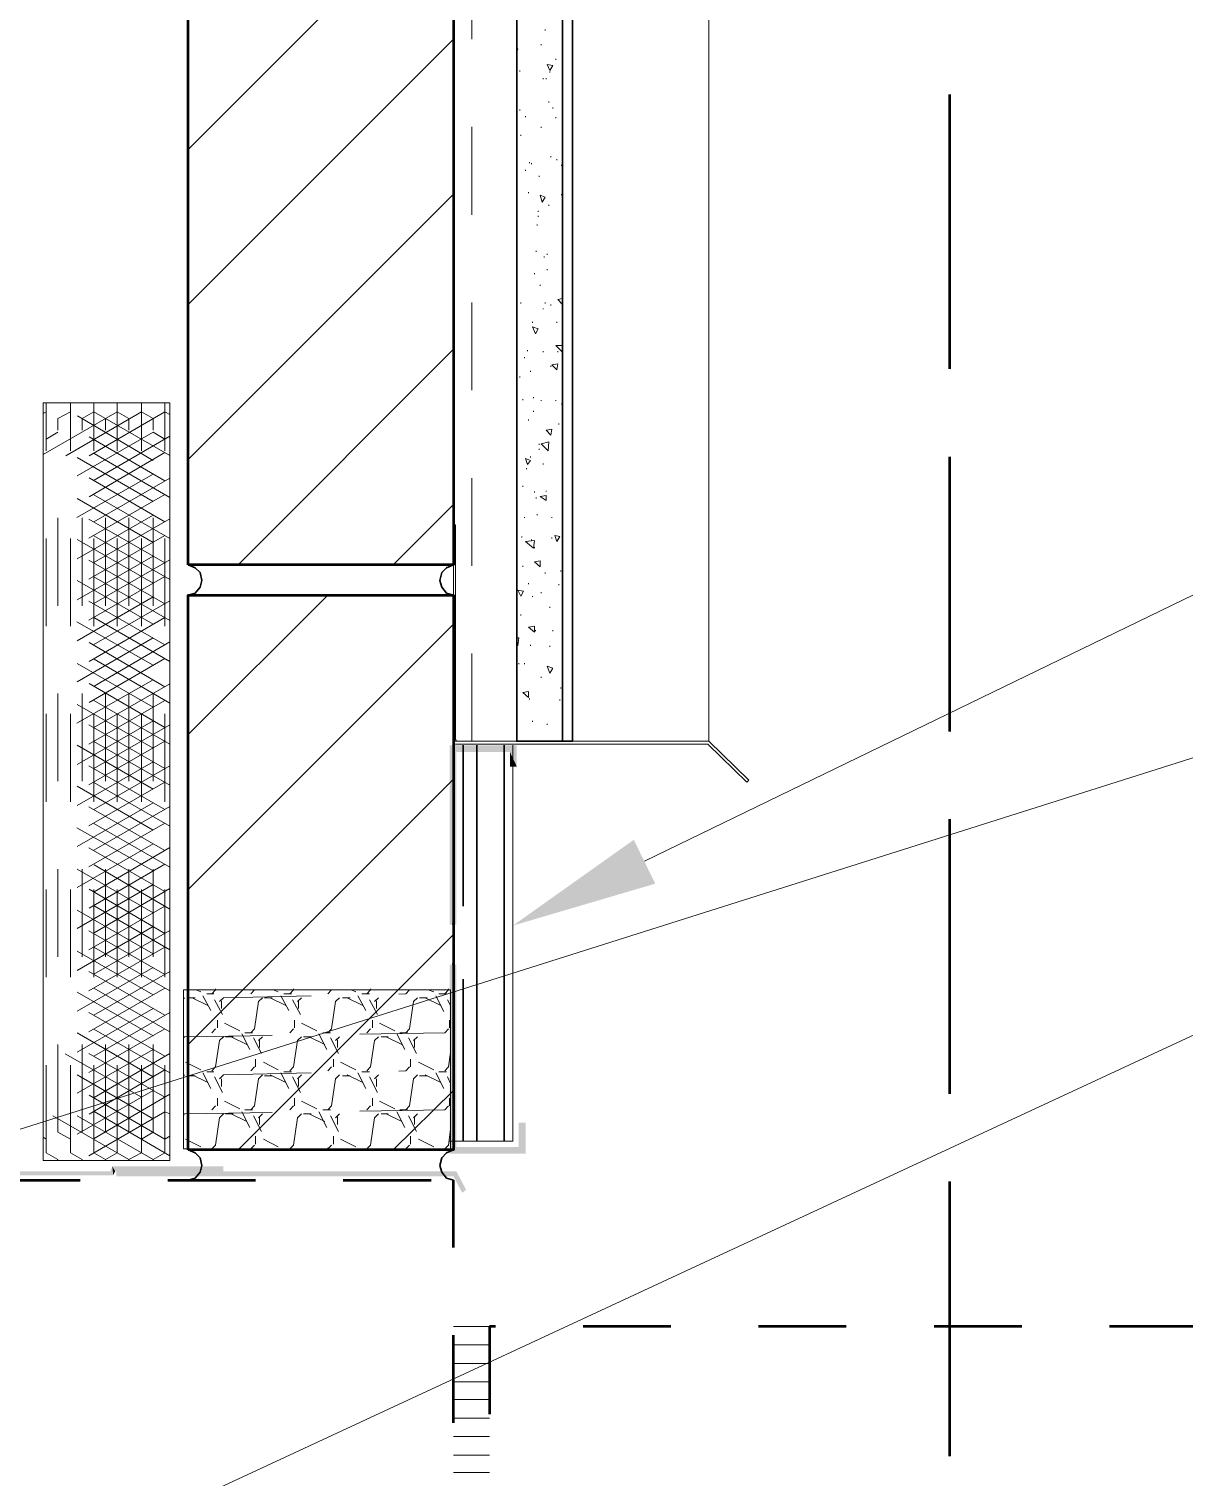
# Model space of a CAD drawing. Header units: inches. Extents: x 5 to 516, y -193 to 129.
# Drawn here: x 78.185 to 79.502, y -190.234 to -188.584 of the extents above; entities that cross this region are included whole.
import ezdxf

# ---------------------------------------------------------------- set-up
doc = ezdxf.new("R2010")
doc.units = ezdxf.units.IN
doc.header["$MEASUREMENT"] = 0
doc.linetypes.add('PDF_IMPORT', pattern=[1, 0.8, -0.2])
doc.layers.add('PDF8_Geometry', color=7, linetype='Continuous')
doc.layers.add('PDF8_Solid Fills', color=7, linetype='Continuous')

msp = doc.modelspace()

# ---------------------------------------------------------------- hatches: boundary and pattern name
at = {"layer": 'PDF8_Solid Fills', "transparency": 33554559}
for points in [[(78.6644026, -189.4002275), (78.6721804, -189.604672), (78.6721804, -189.4080053), (78.7332915, -189.4080054), (78.7410688, -189.4246721), (78.7410708, -189.4002276)], [(78.6721804, -189.8580055), (78.6644026, -189.8657833), (78.7510708, -189.8657832), (78.7432932, -189.8302277), (78.7432915, -189.8580055)], [(78.2810706, -189.8902276), (78.2799594, -189.8802276), (78.2777372, -189.8857832), (78.0488507, -189.8857833), (78.044405, -189.8902278)], [(78.4066277, -189.8857833), (78.4066277, -189.8802277), (78.2799611, -189.8802276), (78.2832944, -189.8857833), (78.2844037, -189.8857833), (78.2844037, -189.8913388), (78.6688482, -189.8913389), (78.6788484, -189.9102278), (78.6832915, -189.9068944), (78.6721815, -189.8857833)]]:
    msp.add_hatch(color=256, dxfattribs=at).paths.add_polyline_path(points)

# ---------------------------------------------------------------- linework, layer by layer
at = {"layer": 'PDF8_Geometry', "lineweight": 15}
for points in [[(78.7410688, -189.3957831), (78.7410688, -180.6046713), (78.6688466, -180.6046713), (78.6688466, -189.3957831)], [(78.3455157, -189.873561), (78.3455157, -189.0102277), (78.2010713, -189.0102277), (78.2010713, -189.873561)], [(78.775514, -189.3102276), (78.7821806, -189.3124498), (78.7788473, -189.3180054)], [(78.3610729, -189.8602276), (78.3610729, -189.6791165), (78.6655174, -189.6791165), (78.6655174, -189.8602276)]]:
    msp.add_lwpolyline(points, close=True, dxfattribs=at)
at = {"layer": 'PDF8_Geometry', "linetype": 'PDF_IMPORT', "lineweight": 15, "ltscale": 0.084444}
msp.add_lwpolyline([(78.6899575, -189.3957831), (78.6899575, -180.604671)], dxfattribs=at)
at = {"layer": 'PDF8_Geometry', "lineweight": 35}
for points in [[(78.7932923, -180.6046713), (78.7932923, -189.3957831), (78.74107, -189.3957831), (78.74107, -180.6046713)], [(78.8044052, -189.3957831), (78.8044052, -180.6046713), (78.7932941, -180.6046713), (78.7932941, -189.3957831)]]:
    msp.add_lwpolyline(points, close=True, dxfattribs=at)
at = {"layer": 'PDF8_Geometry', "lineweight": 15}
for points in [[(78.8044052, -189.3957831), (78.9599608, -189.3957831), (78.9599608, -180.6046713), (78.8044052, -180.6046713)], [(78.8866263, -189.5324499), (81.6488489, -188.1924497), (82.1488489, -188.1924497)], [(78.3666248, -188.7213386), (78.5255137, -188.5624497)], [(78.7732908, -188.5857832), (78.7732908, -188.5846721)], [(78.3666248, -188.8980055), (78.6688471, -188.5957832)], [(78.7410688, -188.6102275), (78.7421799, -188.6068942)], [(78.742181, -188.6068943), (78.7410699, -188.6068943)], [(78.7688466, -188.6024498), (78.7688466, -188.6013387)], [(78.7821806, -188.6257831), (78.7788473, -188.6313386), (78.775514, -188.6246719)], [(78.7821839, -188.6257833), (78.7755172, -188.6246722)], [(78.7855159, -188.6191166), (78.7855159, -188.6180055)], [(78.7444054, -188.6324497), (78.7444054, -188.6313386)], [(78.771071, -188.6413388), (78.771071, -188.6402277)], [(78.774403, -188.6413388), (78.774403, -188.6402277)], [(78.7788473, -188.633561), (78.7788473, -188.6324499)], [(78.7444054, -188.6768943), (78.7444054, -188.6757832)], [(78.7777396, -188.6680055), (78.7777396, -188.6668944)], [(78.7821839, -188.6746722), (78.7821839, -188.6735611)], [(78.7510695, -188.684672), (78.7510695, -188.6835609)], [(78.7855159, -188.6857831), (78.7855159, -188.684672)], [(78.745513, -188.7057831), (78.745513, -188.704672)], [(78.7688466, -188.6968943), (78.7688466, -188.6957832)], [(77.54218, -190.0380055), (81.6488469, -188.7380055), (82.1488469, -188.7380055)], [(78.3266265, -190.2813389), (81.6488488, -188.7380055), (82.1488489, -188.7380055)], [(78.7555138, -188.7368944), (78.7555138, -188.7357833)], [(78.7577382, -188.7380055), (78.7577382, -188.7368944)], [(78.7799595, -188.7302277), (78.7799595, -188.7291166)], [(78.7866281, -188.7335609), (78.7866281, -188.7324498)], [(78.7921801, -188.7402276), (78.7921801, -188.7391165)], [(78.7510695, -188.7457832), (78.7510695, -188.7446721)], [(78.7666267, -188.7524499), (78.7666267, -188.7513388)], [(78.3666248, -189.074672), (78.6688471, -188.7724498)], [(78.7544061, -188.7713386), (78.7544061, -188.7702275)], [(78.7732908, -188.7757831), (78.7677353, -188.7735609)], [(78.7732921, -188.7757832), (78.7699588, -188.7813387), (78.7677365, -188.773561)], [(78.7921801, -188.773561), (78.7921801, -188.7724499)], [(78.7655145, -188.79245), (78.7655145, -188.7913388)], [(78.7777396, -188.7857833), (78.7777396, -188.7846722)], [(78.7644023, -188.8080054), (78.7644023, -188.8068943)], [(78.7655145, -188.7980053), (78.7655145, -188.7968942)], [(78.7632946, -188.8380054), (78.7632946, -188.8368943)], [(78.7755152, -188.8413388), (78.7755152, -188.8402277)], [(78.7721831, -188.844672), (78.7721831, -188.8435609)], [(78.7755152, -188.8591165), (78.7755152, -188.8580054)], [(78.7610702, -188.863561), (78.7610702, -188.8624499)], [(78.7677389, -188.8768944), (78.7677389, -188.8757833)], [(78.7932923, -188.8957832), (78.7932923, -188.8980055), (78.7877367, -188.8924499), (78.7932923, -188.8913388)], [(78.745513, -188.8968944), (78.745513, -188.8957833)], [(78.771071, -188.9035611), (78.771071, -188.90245)], [(78.7732908, -188.8968944), (78.7732908, -188.8957833)], [(78.7799595, -188.8991165), (78.7799595, -188.8980054)], [(78.7655145, -188.9257832), (78.7588478, -188.923561)], [(78.7655158, -188.9257833), (78.7621824, -188.9313389), (78.7588491, -188.9235611)], [(78.7588504, -188.9191166), (78.7588504, -188.9180055)], [(78.7866281, -188.9191166), (78.7866281, -188.9180055)], [(78.4232926, -189.194672), (78.6688482, -188.9491164)], [(78.7532939, -188.9513386), (78.7532939, -188.9502275)], [(78.771071, -188.95245), (78.771071, -188.9513389)], [(78.7932923, -188.9446719), (78.7855145, -188.9446719)], [(78.7932923, -188.95245), (78.7855145, -188.9446722)], [(78.7877358, -188.95245), (78.7877358, -188.9513389)], [(78.7499618, -188.9591166), (78.7499618, -188.9580055)], [(78.756626, -188.9746721), (78.756626, -188.973561)], [(78.7799595, -188.9691165), (78.7799595, -188.9680054)], [(78.7877358, -188.965783), (78.7810691, -188.9668941)], [(78.7877392, -188.965783), (78.7866281, -188.9724497), (78.7810726, -188.9668942)], [(78.7444054, -188.9813388), (78.7444054, -188.9802277)], [(78.7477374, -189.0068942), (78.7477374, -189.0057831)], [(78.759958, -189.004672), (78.759958, -189.0035609)], [(78.7688466, -189.0080055), (78.7688466, -189.0068944)], [(78.7855159, -189.0080055), (78.7855159, -189.0068944)], [(78.2044024, -189.0202275), (78.2010691, -189.0224498)], [(78.2321802, -189.0202275), (78.2177358, -189.0280053)], [(78.2588503, -189.0202275), (78.245517, -189.0280053)], [(78.2988487, -189.0280053), (78.2855154, -189.0202275)], [(78.3266265, -189.0280053), (78.3132931, -189.0202275)], [(78.3455157, -189.023561), (78.3399602, -189.0202277)], [(78.759958, -189.0202275), (78.759958, -189.0191164)], [(78.7932923, -189.0135609), (78.7921812, -189.0113386)], [(78.7932923, -189.0113387), (78.7921812, -189.0113387)], [(78.7544061, -189.0302277), (78.7544061, -189.0291166)], [(78.7810706, -189.0402276), (78.7799595, -189.0468942), (78.7744039, -189.0413387)], [(78.7810717, -189.0402276), (78.774405, -189.0413387)], [(78.788848, -189.034672), (78.788848, -189.0335608)], [(78.2177352, -189.043561), (78.2044019, -189.0513388)], [(78.3399593, -189.0513388), (78.3266259, -189.043561)], [(78.7666267, -189.0580055), (78.7666267, -189.0568944)], [(78.7777385, -189.0546721), (78.7766274, -189.0646721), (78.7688496, -189.0568944)], [(78.7777396, -189.054672), (78.7688507, -189.0568942)], [(78.756626, -189.0724499), (78.756626, -189.0713388)], [(78.7666267, -189.0635611), (78.7666267, -189.06245)], [(78.756626, -189.0757831), (78.7510704, -189.0735609)], [(78.7566272, -189.0757832), (78.7532939, -189.0802276), (78.7510717, -189.073561)], [(78.7521817, -189.0857832), (78.7521817, -189.0846721)], [(78.771071, -189.0802276), (78.771071, -189.0791165)], [(78.7477374, -189.1057833), (78.7477374, -189.1046722)], [(78.7610702, -189.11245), (78.7610702, -189.1113389)], [(78.7632946, -189.1191166), (78.7632946, -189.1180055)], [(78.774403, -189.1157832), (78.774403, -189.1213388), (78.7677364, -189.1168943)], [(78.774403, -189.1157832), (78.7677364, -189.1168943)], [(78.774403, -189.1113386), (78.774403, -189.1102275)], [(78.59996, -189.194672), (78.6688489, -189.1257831)], [(78.7644023, -189.1380053), (78.7644023, -189.1368942)], [(79.003295, -189.4424499), (78.9588506, -189.3991165), (78.6710728, -189.3991165), (78.6688505, -189.3980054), (78.6688505, -189.1491165), (78.6710728, -189.1491165), (78.6710728, -189.393561), (78.6721839, -189.3957832), (78.673295, -189.3957832)], [(78.7499618, -189.1413388), (78.7499618, -189.1402277)], [(78.7810717, -189.1413388), (78.7810717, -189.1402277)], [(78.7466252, -189.163561), (78.7466252, -189.1624499)], [(78.7610691, -189.1668944), (78.759958, -189.1757833), (78.7510691, -189.1680055)], [(78.7610702, -189.1668942), (78.7510702, -189.1680053)], [(78.7577382, -189.1668942), (78.7577382, -189.1657831)], [(78.7810717, -189.164672), (78.7810717, -189.1635609)], [(78.7899602, -189.1624499), (78.7844046, -189.1613388)], [(78.7899615, -189.16245), (78.7866281, -189.1680055), (78.7844059, -189.1613389)], [(78.7610702, -189.1757833), (78.7610702, -189.1746722)], [(78.7477374, -189.1968944), (78.7477374, -189.1957833)], [(78.7610722, -189.1913388), (78.7677389, -189.1902277), (78.7677389, -189.1968944), (78.7610722, -189.1913388)], [(78.7732908, -189.2046721), (78.7732908, -189.203561)], [(78.7910724, -189.20245), (78.7910724, -189.2013389)], [(78.7544061, -189.2168944), (78.7544061, -189.2157833)], [(78.788848, -189.2180055), (78.788848, -189.2168944)], [(78.3666248, -189.3880053), (78.5255137, -189.2291164)], [(78.7488464, -189.2246722), (78.745513, -189.2302278), (78.7421797, -189.2235611)], [(78.7488496, -189.2246721), (78.742183, -189.223561)], [(78.7588504, -189.2313388), (78.7588504, -189.2302277)], [(78.7688466, -189.2268943), (78.7688466, -189.2257832)], [(78.745513, -189.2524499), (78.745513, -189.2513388)], [(78.7788473, -189.2435608), (78.7788473, -189.2424497)], [(78.3666248, -189.5646722), (78.6688471, -189.2624499)], [(78.7610702, -189.2646719), (78.7610702, -189.2713386), (78.7544036, -189.2657831)], [(78.7610702, -189.2646722), (78.7544036, -189.2657833)], [(78.7621824, -189.2702276), (78.7621824, -189.2691164)], [(78.7821839, -189.2702276), (78.7821839, -189.2691164)], [(78.7432921, -189.2780055), (78.742181, -189.2868944), (78.7410699, -189.2857833)], [(78.7432932, -189.2780053), (78.7410709, -189.2780053)], [(78.756626, -189.2868944), (78.756626, -189.2857833)], [(78.7788473, -189.2880055), (78.7788473, -189.2868943)], [(78.7432932, -189.3080055), (78.7432932, -189.3068944)], [(78.7499618, -189.3080055), (78.7499618, -189.3068944)], [(78.7688466, -189.323561), (78.7688466, -189.3224499)], [(78.7910724, -189.3357833), (78.7910724, -189.3346722)], [(78.7477394, -189.3402276), (78.7544061, -189.3391165), (78.7544061, -189.3457831), (78.7477394, -189.3402276)], [(78.7544061, -189.3424499), (78.7544061, -189.3413388)], [(78.7555138, -189.3480056), (78.7555138, -189.3468944)], [(78.7899602, -189.3491166), (78.7899602, -189.3480055)], [(78.7588504, -189.3735609), (78.7588504, -189.3724498)], [(78.7755152, -189.3768944), (78.7755152, -189.3757833)], [(78.7932923, -189.3846722), (78.7932923, -189.383561)], [(78.7366245, -189.4002276), (78.7366245, -189.8513388), (78.6644023, -189.8513388)], [(79.0032939, -189.4424498), (79.0055161, -189.4402276), (78.9599606, -189.3957832), (78.6732939, -189.3957832)], [(78.3666248, -189.7413387), (78.6688471, -189.4391165)], [(78.4232926, -189.8613387), (78.6688482, -189.6157831)], [(78.3755134, -189.6791165), (78.3810689, -189.6813387)], [(78.3877385, -189.6835611), (78.3955163, -189.6835611)], [(78.393295, -189.6835611), (78.3977394, -189.6791166)], [(78.3977392, -189.6791165), (78.3977392, -189.6780054)], [(78.4377376, -189.6835611), (78.442182, -189.6791166)], [(78.463291, -189.6791165), (78.4688465, -189.6813387)], [(78.4755161, -189.6835611), (78.484405, -189.6835611)], [(78.4821802, -189.6835611), (78.4866247, -189.6791166)], [(78.4866245, -189.6791165), (78.4866245, -189.6780054)], [(78.5255152, -189.6835611), (78.5299596, -189.6791166)], [(78.5521808, -189.6791165), (78.5577363, -189.6813387)], [(78.5644059, -189.6835611), (78.5732948, -189.6835611)], [(78.5699578, -189.6835611), (78.5744023, -189.6791166)], [(78.5744021, -189.6791165), (78.5744021, -189.6780054)], [(78.614405, -189.6835611), (78.6188494, -189.6791166)], [(78.6399584, -189.6791165), (78.6466251, -189.6813387)], [(78.6521835, -189.6835611), (78.6610724, -189.6835611)], [(78.6588476, -189.6835611), (78.6632921, -189.6791166)], [(78.6632919, -189.6791165), (78.6632919, -189.6780054)], [(78.3610729, -189.6891167), (78.362184, -189.6880056)], [(78.3655172, -189.6880053), (78.3744061, -189.6880053)], [(78.3710691, -189.6880053), (78.3888469, -189.6968942)], [(78.3832942, -189.6857832), (78.3921831, -189.7024499)], [(78.396627, -189.6902277), (78.4055159, -189.7068944)], [(78.4021835, -189.6924499), (78.4066279, -189.6880054)], [(78.4044034, -189.6913388), (78.4044034, -189.7002277)], [(78.4421819, -189.7235611), (78.4466263, -189.69245)], [(78.4466261, -189.6924499), (78.4510706, -189.6880054)], [(78.4532948, -189.6880053), (78.4621837, -189.6880053)], [(78.4599589, -189.6880053), (78.4777367, -189.6968942)], [(78.472184, -189.6857832), (78.4810729, -189.7024499)], [(78.4855168, -189.6902277), (78.4944057, -189.7068944)], [(78.4910688, -189.6924499), (78.4955132, -189.6880054)], [(78.492181, -189.6913388), (78.492181, -189.7002277)], [(78.5299595, -189.7235611), (78.5344039, -189.69245)], [(78.5344037, -189.6924499), (78.5388482, -189.6880054)], [(78.5421801, -189.6880053), (78.5510689, -189.6880053)], [(78.5477365, -189.6880053), (78.5655143, -189.6968942)], [(78.5599616, -189.6857832), (78.5688505, -189.7024499)], [(78.5732944, -189.6902277), (78.5821833, -189.7068944)], [(78.5788464, -189.6924499), (78.5832908, -189.6880054)], [(78.5810708, -189.6913388), (78.5810708, -189.7002277)], [(78.6188493, -189.7235611), (78.6232937, -189.69245)], [(78.6232935, -189.6924499), (78.627738, -189.6880054)], [(78.6299577, -189.6880053), (78.6388465, -189.6880053)], [(78.6366263, -189.6880053), (78.6544041, -189.6968942)], [(78.6488469, -189.6857832), (78.6577358, -189.703561)], [(78.6621797, -189.6902277), (78.665513, -189.6968944)], [(78.3999591, -189.713561), (78.3999591, -189.7224499)], [(78.4077354, -189.7168944), (78.4255132, -189.7257833)], [(78.4877367, -189.713561), (78.4877367, -189.7224499)], [(78.495513, -189.7168944), (78.5132908, -189.7257833)], [(78.5766265, -189.713561), (78.5766265, -189.7224499)], [(78.5844028, -189.7168944), (78.6021806, -189.7257833)], [(78.6644041, -189.713561), (78.6644041, -189.7224499)], [(78.3610729, -189.733561), (78.362184, -189.7324499)], [(78.393295, -189.7280054), (78.3977394, -189.7235609)], [(78.4021835, -189.7368945), (78.4066279, -189.73245)], [(78.4088476, -189.7324499), (78.4177365, -189.7324499)], [(78.4155163, -189.7324499), (78.4332941, -189.7413388)], [(78.4277369, -189.7291165), (78.4366258, -189.7468942)], [(78.4310689, -189.7280054), (78.4399578, -189.7280054)], [(78.4377376, -189.7280054), (78.442182, -189.7235609)], [(78.4466261, -189.7368945), (78.4510706, -189.73245)], [(78.4821802, -189.7280054), (78.4866247, -189.7235609)], [(78.4910688, -189.7368945), (78.4955132, -189.73245)], [(78.4977374, -189.7324499), (78.5066263, -189.7324499)], [(78.5044061, -189.7324499), (78.5221839, -189.7413388)], [(78.5155145, -189.7291165), (78.5244034, -189.7468942)], [(78.5199587, -189.7280054), (78.5288476, -189.7280054)], [(78.5255152, -189.7280054), (78.5299596, -189.7235609)], [(78.5344037, -189.7368945), (78.5388482, -189.73245)], [(78.5699578, -189.7280054), (78.5744023, -189.7235609)], [(78.5788464, -189.7368945), (78.5832908, -189.73245)], [(78.5866272, -189.7324499), (78.594405, -189.7324499)], [(78.5921837, -189.7324499), (78.6099615, -189.7413388)], [(78.6044043, -189.7291165), (78.6132932, -189.7468942)], [(78.6077363, -189.7280054), (78.6166252, -189.7280054)], [(78.614405, -189.7280054), (78.6188494, -189.7235609)], [(78.6232935, -189.7368945), (78.627738, -189.73245)], [(78.6588476, -189.7280054), (78.6632921, -189.7235609)], [(78.3977392, -189.7668944), (78.4021837, -189.7368944)], [(78.4410697, -189.733561), (78.4499585, -189.7513388)], [(78.4477383, -189.7357831), (78.4477383, -189.744672)], [(78.4866245, -189.7668944), (78.4910689, -189.7368944)], [(78.5288473, -189.733561), (78.5377362, -189.7513388)], [(78.5366281, -189.7357831), (78.5366281, -189.744672)], [(78.5744021, -189.7668944), (78.5788465, -189.7368944)], [(78.6177371, -189.733561), (78.626626, -189.7513388)], [(78.6244057, -189.7357831), (78.6244057, -189.744672)], [(78.3610729, -189.7513389), (78.3610729, -189.7502278)], [(78.3632928, -189.7613388), (78.3810706, -189.7702277)], [(78.4432941, -189.7580056), (78.4432941, -189.7668945)], [(78.4521826, -189.7613388), (78.4688492, -189.7702277)], [(78.5321839, -189.7580056), (78.5321839, -189.7668945)], [(78.5399602, -189.7613388), (78.557738, -189.7702277)], [(78.6199615, -189.7580056), (78.6199615, -189.7668945)], [(78.62885, -189.7613388), (78.6466278, -189.7702277)], [(78.6632919, -189.7668944), (78.6655141, -189.7502277)], [(78.3610729, -189.7780053), (78.362184, -189.7757831)], [(78.3655172, -189.7768943), (78.3744061, -189.7768943)], [(78.3710691, -189.7757832), (78.3888469, -189.7846721)], [(78.3832942, -189.7735611), (78.3921831, -189.7913389)], [(78.3877385, -189.77245), (78.3955163, -189.77245)], [(78.393295, -189.7713387), (78.3977394, -189.7668942)], [(78.396627, -189.7780053), (78.4055159, -189.7957831)], [(78.4021835, -189.7802277), (78.4066279, -189.7757833)], [(78.4044034, -189.7802277), (78.4044034, -189.7891166)], [(78.4377376, -189.7713387), (78.442182, -189.7668942)], [(78.4421819, -189.8113387), (78.4466263, -189.7802276)], [(78.4466261, -189.7802277), (78.4510706, -189.7757833)], [(78.4532948, -189.7768943), (78.4621837, -189.7768943)], [(78.4599589, -189.7757832), (78.4777367, -189.7846721)], [(78.472184, -189.7735611), (78.4810729, -189.7913389)], [(78.4755161, -189.77245), (78.484405, -189.77245)], [(78.4821802, -189.7713387), (78.4866247, -189.7668942)], [(78.4855168, -189.7780053), (78.4944057, -189.7957831)], [(78.4910688, -189.7802277), (78.4955132, -189.7757833)], [(78.492181, -189.7802277), (78.492181, -189.7891166)], [(78.5255152, -189.7713387), (78.5299596, -189.7668942)], [(78.5299595, -189.8113387), (78.5344039, -189.7802276)], [(78.5344037, -189.7802277), (78.5388482, -189.7757833)], [(78.5421801, -189.7768943), (78.5510689, -189.7768943)], [(78.5477365, -189.7757832), (78.5655143, -189.7846721)], [(78.5599616, -189.7735611), (78.5688505, -189.7913389)], [(78.5644059, -189.77245), (78.5732948, -189.77245)], [(78.5699578, -189.7713387), (78.5744023, -189.7668942)], [(78.5732944, -189.7780053), (78.5821833, -189.7957831)], [(78.5788464, -189.7802277), (78.5832908, -189.7757833)], [(78.5810708, -189.7802277), (78.5810708, -189.7891166)], [(78.614405, -189.7713387), (78.6188494, -189.7668942)], [(78.6188493, -189.8113387), (78.6232937, -189.7802276)], [(78.6232935, -189.7802277), (78.627738, -189.7757833)], [(78.6299577, -189.7768943), (78.6388465, -189.7768943)], [(78.6366263, -189.7757832), (78.6544041, -189.7846721)], [(78.6488469, -189.7735611), (78.6577358, -189.7913389)], [(78.6521835, -189.77245), (78.6610724, -189.77245)], [(78.6588476, -189.7713387), (78.6632921, -189.7668942)], [(78.6621797, -189.7780053), (78.665513, -189.7857831)], [(78.59996, -189.8613387), (78.6688489, -189.7935609)], [(78.393295, -189.8157833), (78.3977394, -189.8113388)], [(78.3999591, -189.8024499), (78.3999591, -189.8113388)], [(78.4077354, -189.8057831), (78.4255132, -189.814672)], [(78.4310689, -189.8157833), (78.4399578, -189.8157833)], [(78.4377376, -189.8157833), (78.442182, -189.8113388)], [(78.4821802, -189.8157833), (78.4866247, -189.8113388)], [(78.4877367, -189.8024499), (78.4877367, -189.8113388)], [(78.495513, -189.8057831), (78.5132908, -189.814672)], [(78.5199587, -189.8157833), (78.5288476, -189.8157833)], [(78.5255152, -189.8157833), (78.5299596, -189.8113388)], [(78.5699578, -189.8157833), (78.5744023, -189.8113388)], [(78.5766265, -189.8024499), (78.5766265, -189.8113388)], [(78.5844028, -189.8057831), (78.6021806, -189.814672)], [(78.6077363, -189.8157833), (78.6166252, -189.8157833)], [(78.614405, -189.8157833), (78.6188494, -189.8113388)], [(78.6588476, -189.8157833), (78.6632921, -189.8113388)], [(78.6644041, -189.8024499), (78.6644041, -189.8113388)], [(78.3455157, -189.8202278), (78.3399602, -189.8180056)], [(78.3610729, -189.82245), (78.362184, -189.8202277)], [(78.3977392, -189.8557833), (78.4021837, -189.8246722)], [(78.4021835, -189.8246721), (78.4066279, -189.8202276)], [(78.4088476, -189.8202278), (78.4177365, -189.8202278)], [(78.4155163, -189.8202278), (78.4332941, -189.8291167)], [(78.4277369, -189.8180054), (78.4366258, -189.8357832)], [(78.4410697, -189.82245), (78.4499585, -189.8402277)], [(78.4466261, -189.8246721), (78.4510706, -189.8202276)], [(78.4477383, -189.823561), (78.4477383, -189.8324499)], [(78.4866245, -189.8557833), (78.4910689, -189.8246722)], [(78.4910688, -189.8246721), (78.4955132, -189.8202276)], [(78.4977374, -189.8202278), (78.5066263, -189.8202278)], [(78.5044061, -189.8202278), (78.5221839, -189.8291167)], [(78.5155145, -189.8180054), (78.5244034, -189.8357832)], [(78.5288473, -189.82245), (78.5377362, -189.8402277)], [(78.5344037, -189.8246721), (78.5388482, -189.8202276)], [(78.5366281, -189.823561), (78.5366281, -189.8324499)], [(78.5744021, -189.8557833), (78.5788465, -189.8246722)], [(78.5788464, -189.8246721), (78.5832908, -189.8202276)], [(78.5866272, -189.8202278), (78.594405, -189.8202278)], [(78.5921837, -189.8202278), (78.6099615, -189.8291167)], [(78.6044043, -189.8180054), (78.6132932, -189.8357832)], [(78.6177371, -189.82245), (78.626626, -189.8402277)], [(78.6232935, -189.8246721), (78.627738, -189.8202276)], [(78.6244057, -189.823561), (78.6244057, -189.8324499)], [(78.2044024, -189.8491167), (78.2010691, -189.8468944)], [(78.2321802, -189.8491167), (78.2177358, -189.8413389)], [(78.3266265, -189.8413389), (78.3132931, -189.8491167)], [(78.3455157, -189.8457832), (78.3399602, -189.8491165)], [(78.3610729, -189.8391165), (78.3610729, -189.8402276)], [(78.4432941, -189.8457832), (78.4432941, -189.8546721)], [(78.5321839, -189.8457832), (78.5321839, -189.8546721)], [(78.6199615, -189.8457832), (78.6199615, -189.8546721)], [(78.6632919, -189.8557833), (78.6655141, -189.8380056)], [(78.2177352, -189.8724499), (78.2044019, -189.8646721)], [(78.245513, -189.8724499), (78.2321797, -189.8646721)], [(78.2721831, -189.8724499), (78.2588498, -189.8646721)], [(78.2855159, -189.8646722), (78.2721826, -189.8724499)], [(78.3132937, -189.8646722), (78.2988492, -189.8724499)], [(78.3399593, -189.8646722), (78.3266259, -189.8724499)], [(78.3632928, -189.8491167), (78.3810706, -189.8580056)], [(78.393295, -189.8602276), (78.3977394, -189.8557832)], [(78.4366254, -189.8602276), (78.4377365, -189.8602276)], [(78.4377376, -189.8602276), (78.442182, -189.8557832)], [(78.4521826, -189.8491167), (78.4688492, -189.8580056)], [(78.4821802, -189.8602276), (78.4866247, -189.8557832)], [(78.5255152, -189.8591165), (78.5255152, -189.8602276), (78.5299596, -189.8557832)], [(78.5399602, -189.8491167), (78.557738, -189.8580056)], [(78.5699578, -189.8602276), (78.5744023, -189.8557832)], [(78.6132928, -189.8602276), (78.6144039, -189.8602276)], [(78.614405, -189.8602276), (78.6188494, -189.8557832)], [(78.62885, -189.8491167), (78.6466278, -189.8580056)], [(78.6588476, -189.8602276), (78.6632921, -189.8557832)], [(78.2177352, -189.873561), (78.2177352, -189.8724499)], [(78.245513, -189.873561), (78.245513, -189.8724499)], [(78.2721831, -189.873561), (78.2721831, -189.8724499)], [(78.2988487, -189.873561), (78.2988487, -189.8724499)], [(78.3266265, -189.873561), (78.3266265, -189.8724499)], [(78.7099589, -190.0624498), (78.6688478, -190.0624498)], [(78.7099589, -190.0835609), (78.6688478, -190.0835609)], [(78.7099589, -190.104672), (78.6688478, -190.104672)], [(78.7099589, -190.1257834), (78.6688478, -190.1257834)], [(78.7099589, -190.1457832), (78.6688478, -190.1457832)], [(78.7099589, -190.1668943), (78.6688478, -190.1668943)], [(78.7099589, -190.1880054), (78.6688478, -190.1880054)], [(78.7099589, -190.2091167), (78.6688478, -190.2091167)], [(78.7099589, -190.2291165), (78.6688478, -190.2291165)]]:
    msp.add_lwpolyline(points, dxfattribs=at)
at = {"layer": 'PDF8_Geometry', "linetype": 'PDF_IMPORT', "lineweight": 50, "ltscale": 0.391111}
msp.add_lwpolyline([(79.2344047, -188.2457829), (79.2344047, -190.6824499), (77.2866256, -190.6824501), (77.286628, -188.245783), (79.2344036, -188.2457829)], dxfattribs=at)
at = {"layer": 'PDF8_Geometry', "lineweight": 50}
for points in [[(78.3666248, -189.1946719), (78.3666248, -188.5624497), (78.6688471, -188.5624497), (78.6688471, -189.1946719)], [(78.3666248, -189.8613387), (78.3666248, -189.2291164), (78.6688471, -189.2291164), (78.6688471, -189.8613387)]]:
    msp.add_lwpolyline(points, close=True, dxfattribs=at)
at = {"layer": 'PDF8_Geometry', "linetype": 'PDF_IMPORT', "lineweight": 15, "ltscale": 0.015436}
for points in [[(78.2855159, -189.0202275), (78.2010691, -189.0691165)], [(78.3266265, -189.0913389), (78.2010691, -189.16245)], [(78.3266265, -189.1691166), (78.2010691, -189.0968944)], [(78.3399593, -189.1146721), (78.2044019, -189.1924499)], [(78.3399593, -189.1924498), (78.2044019, -189.1146721)], [(78.3266265, -189.1380053), (78.2010691, -189.2102275)], [(78.3266265, -189.2157831), (78.2010691, -189.1435609)], [(78.3399593, -189.1613388), (78.2044019, -189.2391166)], [(78.3399593, -189.2391166), (78.2044019, -189.1613388)], [(78.3266265, -189.1846721), (78.2010691, -189.2568943)], [(78.3266265, -189.2624498), (78.2010691, -189.1902276)], [(78.3399593, -189.2080053), (78.2044019, -189.2857831)], [(78.3399593, -189.2857833), (78.2044019, -189.2080053)], [(78.3266265, -189.2313388), (78.2010691, -189.303561)], [(78.3266265, -189.3091166), (78.2010691, -189.2380055)], [(78.3399593, -189.3335609), (78.2044019, -189.254672)], [(78.3399593, -189.2546721), (78.2044019, -189.3335609)], [(78.3266265, -189.2780053), (78.2010691, -189.3502277)], [(78.3266265, -189.3568944), (78.2010691, -189.2846722)], [(78.3399593, -189.3013388), (78.2044019, -189.3802276)], [(78.3399593, -189.3802276), (78.2044019, -189.3013388)], [(78.3266265, -189.3257831), (78.2010691, -189.3968942)], [(78.3266265, -189.4035611), (78.2010691, -189.3313386)], [(78.3399593, -189.3491166), (78.2044019, -189.4268944)], [(78.3399593, -189.4268944), (78.2044019, -189.3491166)], [(78.3266265, -189.3724499), (78.2010691, -189.4446721)], [(78.3266265, -189.4502276), (78.2010691, -189.3780054)], [(78.3399593, -189.3957831), (78.2044019, -189.4735609)], [(78.3399593, -189.4735611), (78.2044019, -189.3957833)], [(78.3266265, -189.4191166), (78.2010691, -189.4913388)], [(78.3266265, -189.4968943), (78.2010691, -189.4246721)], [(78.3399593, -189.4424498), (78.2044019, -189.5202276)], [(78.3399593, -189.5202276), (78.2044019, -189.4424498)], [(78.3266265, -189.4657831), (78.2010691, -189.5380056)], [(78.3266265, -189.5435611), (78.2010691, -189.47245)], [(78.3399593, -189.4891166), (78.2044019, -189.5668944)], [(78.3399593, -189.5668943), (78.2044019, -189.4891166)], [(78.3266265, -189.5124498), (78.2010691, -189.584672)], [(78.3266265, -189.5913389), (78.2010691, -189.5191165)], [(78.3399593, -189.5357833), (78.2044019, -189.6146722)], [(78.3399593, -189.6146721), (78.2044019, -189.5357833)], [(78.3266265, -189.5591166), (78.2010691, -189.6313387)], [(78.3266265, -189.6380054), (78.2010691, -189.5657832)], [(78.3399593, -189.5835609), (78.2044019, -189.6613389)], [(78.3399593, -189.6613389), (78.2044019, -189.5835611)], [(78.3266265, -189.6068944), (78.2010691, -189.6791166)], [(78.3266265, -189.6846721), (78.2010691, -189.6124499)], [(78.3399593, -189.6302276), (78.2044019, -189.7080054)], [(78.3399593, -189.7080054), (78.2044019, -189.6302276)], [(78.3266265, -189.6535611), (78.2010691, -189.7257833)], [(78.3266265, -189.7313389), (78.2010691, -189.6591167)], [(78.3399593, -189.7546721), (78.2044019, -189.6768943)], [(78.3399593, -189.6768944), (78.2044019, -189.7546721)], [(78.3266265, -189.7002276), (78.2010691, -189.7724498)], [(78.3266265, -189.7780053), (78.2010691, -189.7057831)], [(78.3399593, -189.7235611), (78.2044019, -189.8013389)], [(78.3399593, -189.8013389), (78.2044019, -189.7235611)], [(78.3266265, -189.7468944), (78.2010691, -189.8191165)], [(78.3266265, -189.8257832), (78.2010691, -189.753561)], [(78.3399593, -189.7702276), (78.2044019, -189.8491167)], [(78.3399593, -189.8491167), (78.2044019, -189.7702276)], [(78.3266265, -189.7935611), (78.2010691, -189.8657833)], [(78.3266265, -189.8724499), (78.2010691, -189.8002277)], [(78.2988487, -189.8724499), (78.2044019, -189.8180054)], [(78.3399593, -189.8180054), (78.245517, -189.8724499)]]:
    msp.add_lwpolyline(points, dxfattribs=at)
at = {"layer": 'PDF8_Geometry', "linetype": 'PDF_IMPORT', "lineweight": 15, "ltscale": 0.016025}
for points in [[(78.3399593, -189.0202275), (78.2044019, -189.0991166)], [(78.3399593, -189.0991166), (78.2044019, -189.0202275)], [(78.3266265, -189.0757831), (78.2321797, -189.0202275)], [(78.3266265, -189.043561), (78.2010691, -189.1157832)], [(78.3266265, -189.1224498), (78.2010691, -189.0502277)], [(78.3399593, -189.1457831), (78.2044019, -189.0668942)], [(78.3399593, -189.0668943), (78.2044019, -189.1457831)]]:
    msp.add_lwpolyline(points, dxfattribs=at)
at = {"layer": 'PDF8_Geometry', "linetype": 'PDF_IMPORT', "lineweight": 15, "ltscale": 0.016667}
for points in [[(78.2044024, -189.8646722), (78.2044024, -189.0102275)], [(78.2321802, -189.8646722), (78.2321802, -189.0102275)], [(78.2588503, -189.8646722), (78.2588503, -189.0102275)], [(78.2855159, -189.8646722), (78.2855159, -189.0102275)], [(78.3132937, -189.8646722), (78.3132937, -189.0102275)], [(78.3399593, -189.8646722), (78.3399593, -189.0102275)], [(78.2177352, -189.8413389), (78.2177352, -189.0280055)], [(78.245513, -189.8413389), (78.245513, -189.0280055)], [(78.2721831, -189.8413389), (78.2721831, -189.0280055)], [(78.2988487, -189.8413389), (78.2988487, -189.0280055)], [(78.3266265, -189.8413389), (78.3266265, -189.0280055)]]:
    msp.add_lwpolyline(points, dxfattribs=at)
at = {"layer": 'PDF8_Geometry', "linetype": 'PDF_IMPORT', "lineweight": 15, "ltscale": 0.01696}
for points in [[(78.3132937, -189.0202275), (78.2177358, -189.0757832)], [(78.3455157, -189.0480053), (78.2177358, -189.1224499)]]:
    msp.add_lwpolyline(points, dxfattribs=at)
at = {"layer": 'PDF8_Geometry', "linetype": 'PDF_IMPORT', "lineweight": 15, "ltscale": 0.016405}
for points in [[(78.3455157, -189.0702278), (78.2588498, -189.0202275)], [(78.3455157, -189.1180053), (78.2177358, -189.043561)], [(78.3455157, -189.164672), (78.2177358, -189.0913388)], [(78.3455157, -189.0957831), (78.2177358, -189.1691166)], [(78.3455157, -189.2113388), (78.2177358, -189.1380053)], [(78.3455157, -189.1424499), (78.2177358, -189.2157831)], [(78.3455157, -189.2580055), (78.2177358, -189.184672)], [(78.3455157, -189.1891166), (78.2177358, -189.2624498)], [(78.3455157, -189.304672), (78.2177358, -189.2313388)], [(78.3455157, -189.2357831), (78.2177358, -189.3091166)], [(78.3455157, -189.3524498), (78.2177358, -189.2780055)], [(78.3455157, -189.2824498), (78.2177358, -189.3568944)], [(78.3455157, -189.3991166), (78.2177358, -189.3257831)], [(78.3455157, -189.3302277), (78.2177358, -189.4035609)], [(78.3455157, -189.4457833), (78.2177358, -189.3724498)], [(78.3455157, -189.3768944), (78.2177358, -189.4502276)], [(78.3455157, -189.4924498), (78.2177358, -189.4191166)], [(78.3455157, -189.4235609), (78.2177358, -189.4968944)], [(78.3455157, -189.5391165), (78.2177358, -189.4657833)], [(78.3455157, -189.4702276), (78.2177358, -189.5435611)], [(78.3455157, -189.5868944), (78.2177358, -189.5124498)], [(78.3455157, -189.5168944), (78.2177358, -189.5913387)], [(78.3455157, -189.6335611), (78.2177358, -189.5591165)], [(78.3455157, -189.5635611), (78.2177358, -189.6380054)], [(78.3455157, -189.6802276), (78.2177358, -189.6068944)], [(78.3455157, -189.6113387), (78.2177358, -189.6846722)], [(78.3455157, -189.7268943), (78.2177358, -189.6535611)], [(78.3455157, -189.6580054), (78.2177358, -189.7313389)], [(78.3455157, -189.7735611), (78.2177358, -189.7002276)], [(78.3455157, -189.7046722), (78.2177358, -189.7780054)], [(78.3132937, -189.8013389), (78.2177358, -189.7468943)], [(78.3455157, -189.7513389), (78.2177358, -189.8257832)], [(78.3455157, -189.8680054), (78.2177358, -189.7935611)], [(78.3455157, -189.7980054), (78.2177358, -189.8724499)]]:
    msp.add_lwpolyline(points, dxfattribs=at)
at = {"layer": 'PDF8_Geometry', "lineweight": 35}
for points in [[(78.3666248, -189.2291164), (78.3744026, -189.2268942), (78.3799582, -189.2202275), (78.3821804, -189.2124497), (78.3799582, -189.2035609), (78.3744026, -189.1980053), (78.3666248, -189.194672)], [(78.6688484, -189.194672), (78.6610706, -189.1980053), (78.655515, -189.2035608), (78.6532928, -189.2124497), (78.655515, -189.2202275), (78.6610706, -189.2268942), (78.6688484, -189.2291164)], [(78.6799613, -189.4002276), (78.6799613, -189.583561)], [(78.6955139, -189.4002276), (78.6955139, -189.8513388)], [(78.7266283, -189.4002276), (78.7266283, -189.8513388)], [(78.6799613, -189.6668942), (78.6799613, -189.8513387)], [(78.3666248, -189.8957831), (78.3744026, -189.8935609), (78.3799582, -189.8868942), (78.3821804, -189.8791165), (78.3799582, -189.8702276), (78.3744026, -189.864672), (78.3666248, -189.8613387)], [(78.6688484, -189.8613387), (78.6610706, -189.864672), (78.655515, -189.8702276), (78.6532928, -189.8791165), (78.655515, -189.8868942), (78.6610706, -189.8935609), (78.6688484, -189.8957831)]]:
    msp.add_lwpolyline(points, dxfattribs=at)
at = {"layer": 'PDF8_Geometry', "lineweight": 50}
for points in [[(78.6688484, -189.604672), (78.6688484, -189.6035609)], [(78.6688484, -189.6502277), (78.6688484, -189.6491165)]]:
    msp.add_lwpolyline(points, dxfattribs=at)
at = {"layer": 'PDF8_Geometry', "linetype": 'PDF_IMPORT', "lineweight": 15, "ltscale": 0.031427}
for points in [[(78.4066277, -189.6880053), (78.6144063, -189.6835609)], [(78.3621806, -189.7324499), (78.6588489, -189.7280055)], [(78.4066277, -189.7757832), (78.6144063, -189.7713388)], [(78.3621806, -189.8202278), (78.6588489, -189.8157834)]]:
    msp.add_lwpolyline(points, dxfattribs=at)
at = {"layer": 'PDF8_Geometry', "linetype": 'PDF_IMPORT', "lineweight": 50, "ltscale": 0.104444}
msp.add_lwpolyline([(77.5432922, -191.1724499), (77.5432922, -189.8957831), (78.6688503, -189.8957831)], dxfattribs=at)
at = {"layer": 'PDF8_Geometry', "linetype": 'PDF_IMPORT', "lineweight": 50, "ltscale": 0.083333}
for points in [[(78.6688484, -191.1724499), (78.6688484, -189.8957831)], [(78.7099589, -190.0624498), (78.7099589, -190.3957832), (80.7166262, -190.3957832)], [(80.7166277, -190.0624498), (78.7099616, -190.0624498)]]:
    msp.add_lwpolyline(points, dxfattribs=at)
at = {"layer": 'PDF8_Solid Fills', "lineweight": 50, "transparency": 33554559}
for points in [[(78.6644041, -189.604672), (78.6721819, -189.604672), (78.6644041, -189.4002275)], [(78.7332924, -189.4080054), (78.7410702, -189.4246721), (78.7332924, -189.4246721)], [(78.8988469, -189.5580055), (78.7366247, -189.6057833), (78.8744025, -189.5080055)], [(78.6721804, -189.6502277), (78.6644026, -189.6502277), (78.6721804, -189.8580055)], [(78.6644041, -189.6502277), (78.6721819, -189.8580055), (78.6644041, -189.8657832)], [(78.7510695, -189.8657832), (78.7432917, -189.8302277), (78.7510695, -189.8302277)]]:
    msp.add_solid(points, dxfattribs=at)
at = {"layer": 'PDF8_Solid Fills', "lineweight": 15, "transparency": 33554559}
msp.add_solid([(78.2832915, -189.8857833), (78.2799582, -189.8802277), (78.2810693, -189.8902277)], dxfattribs=at)

doc.saveas('drawing.dxf')
